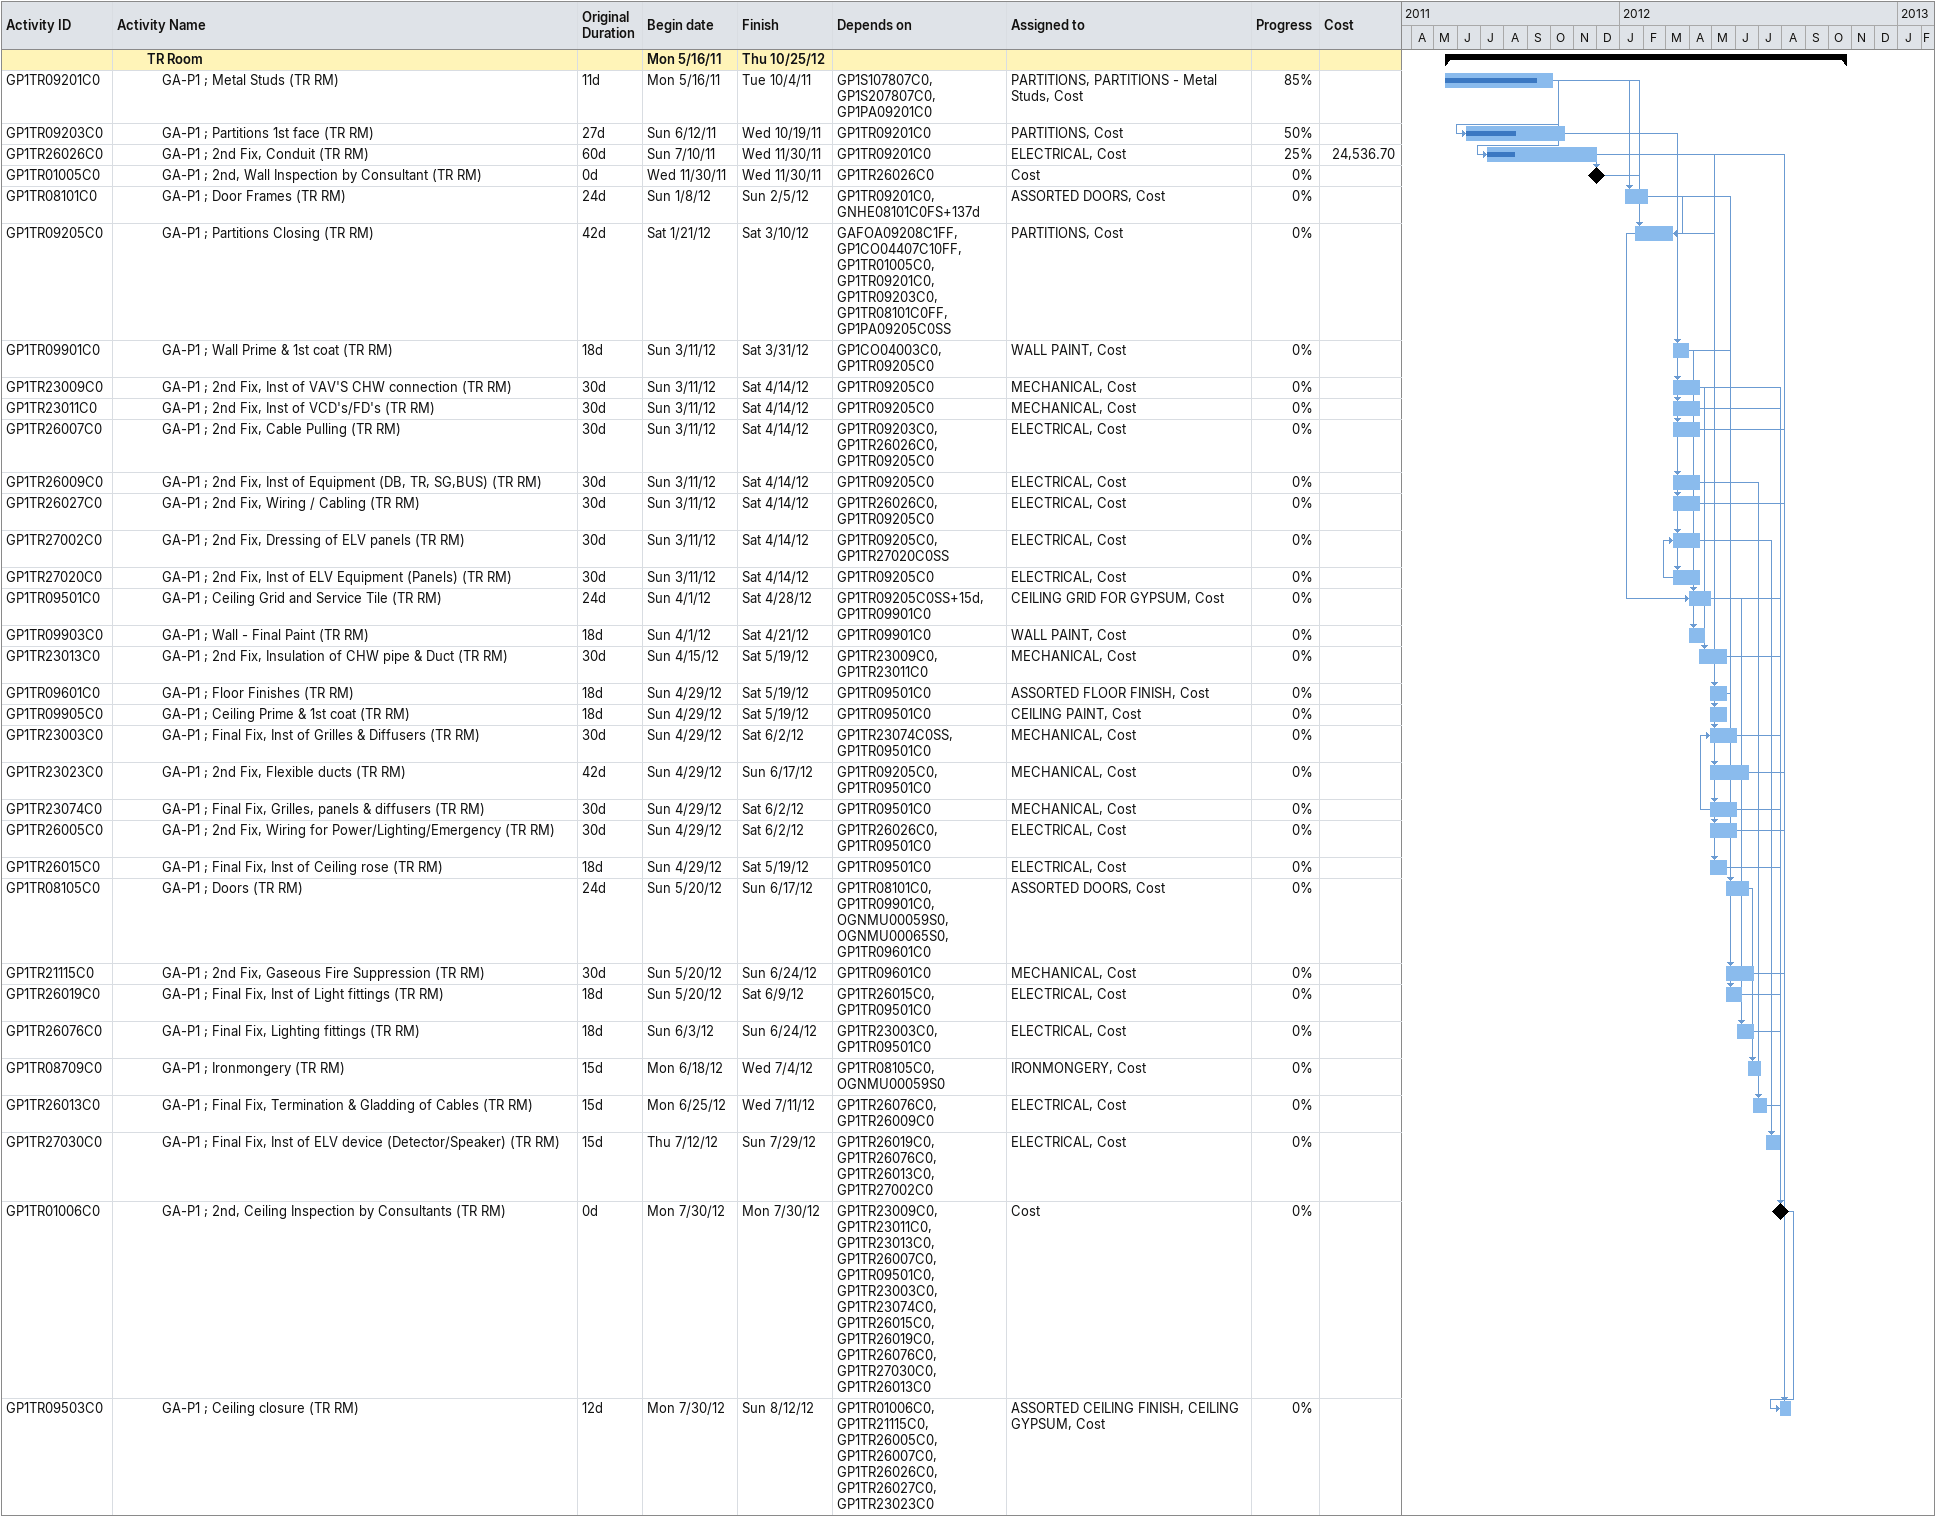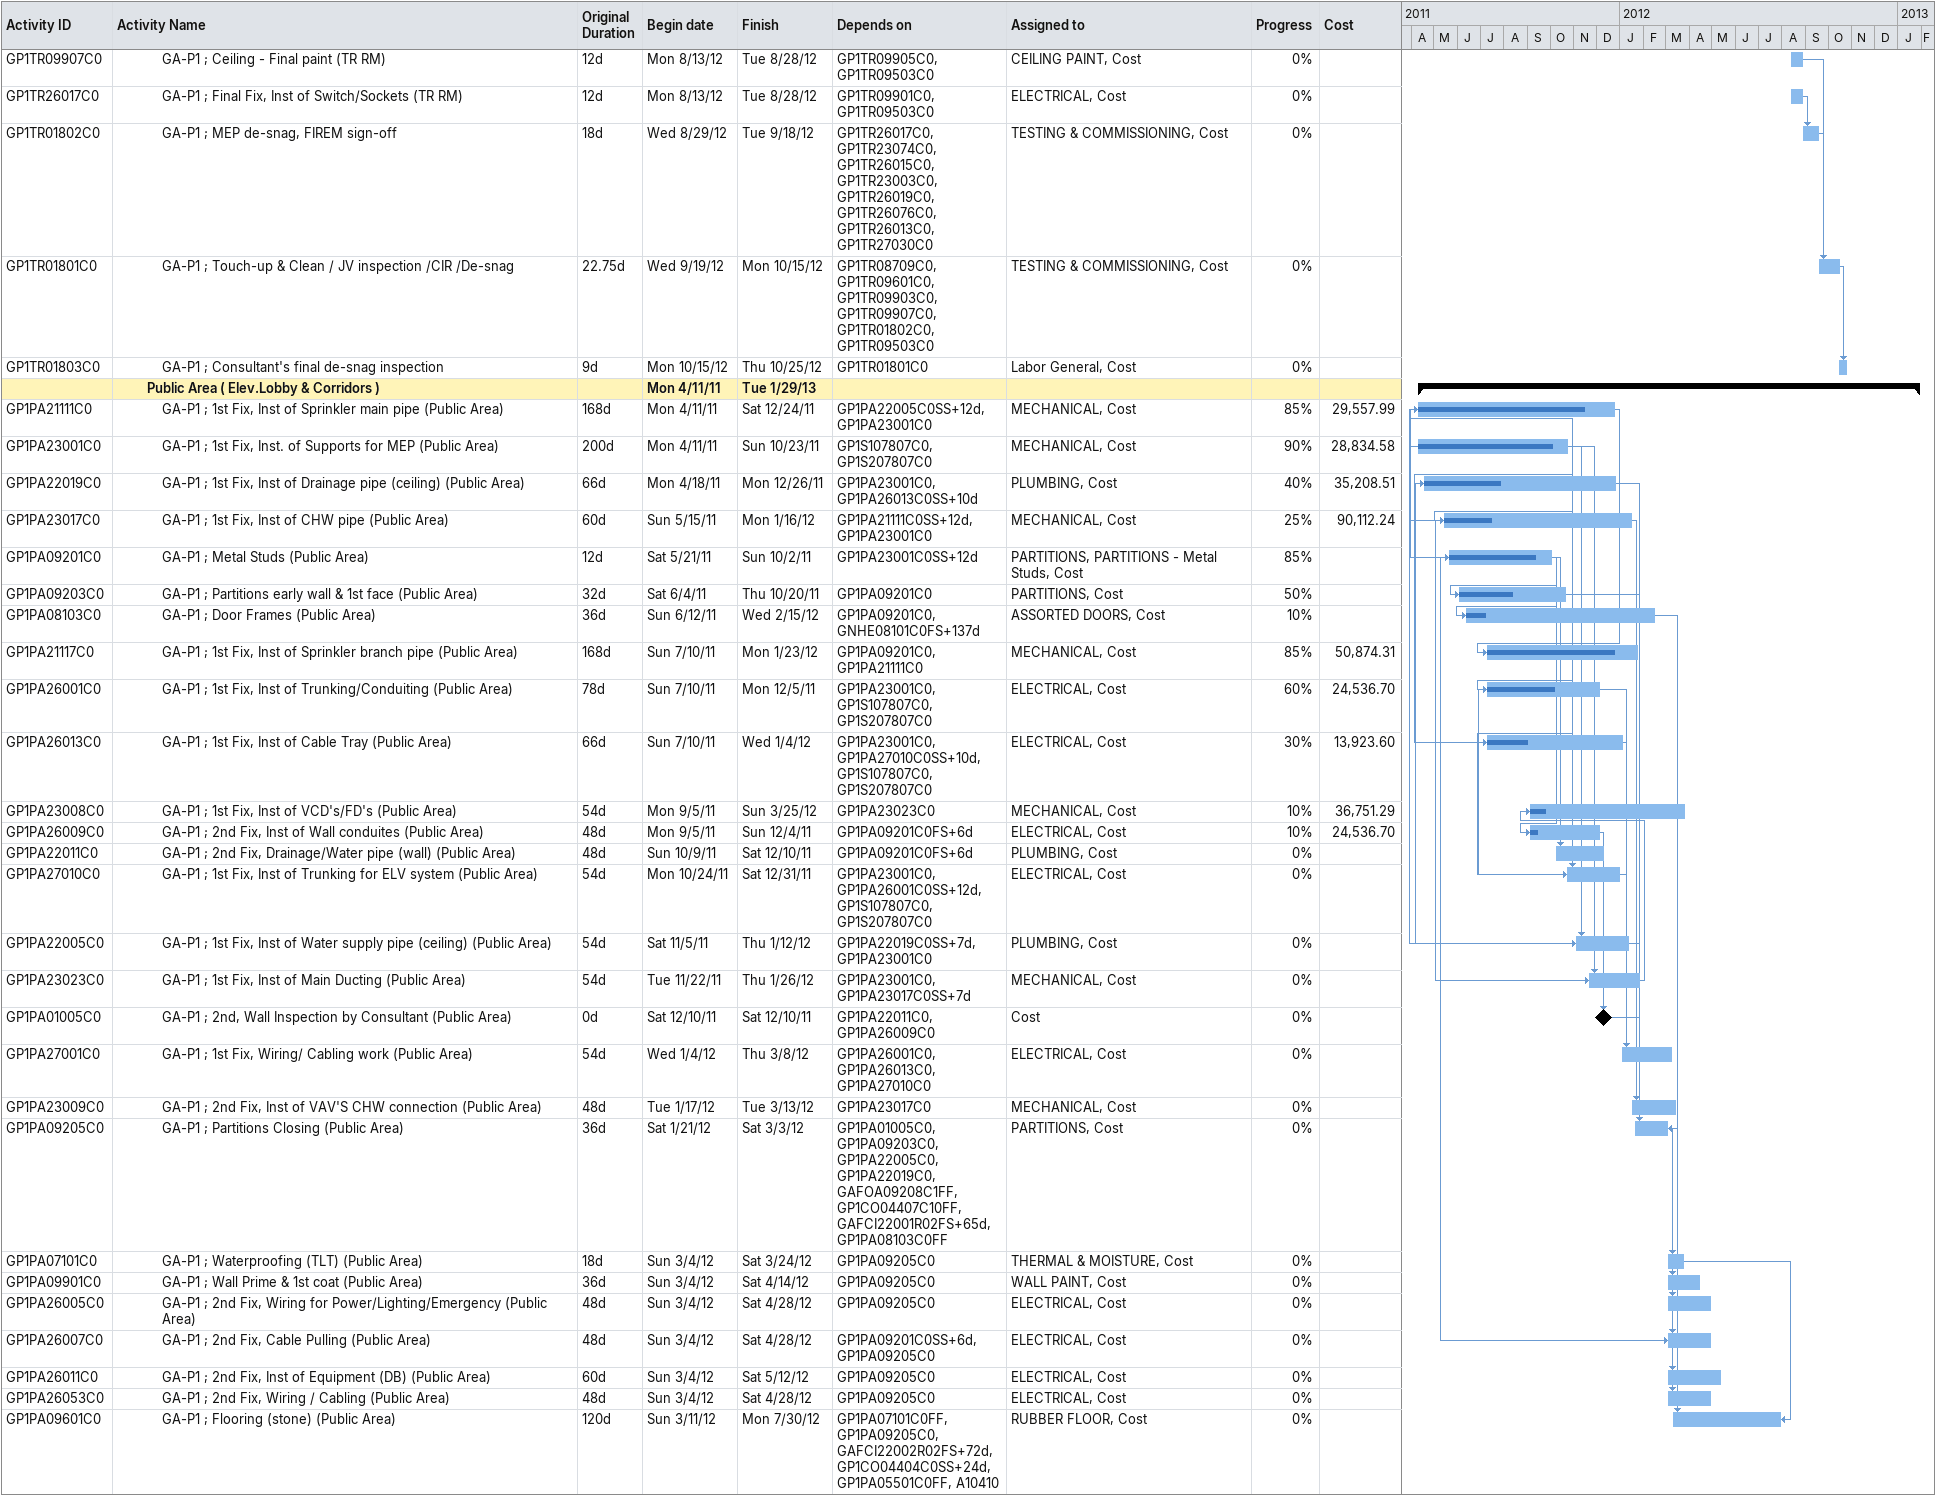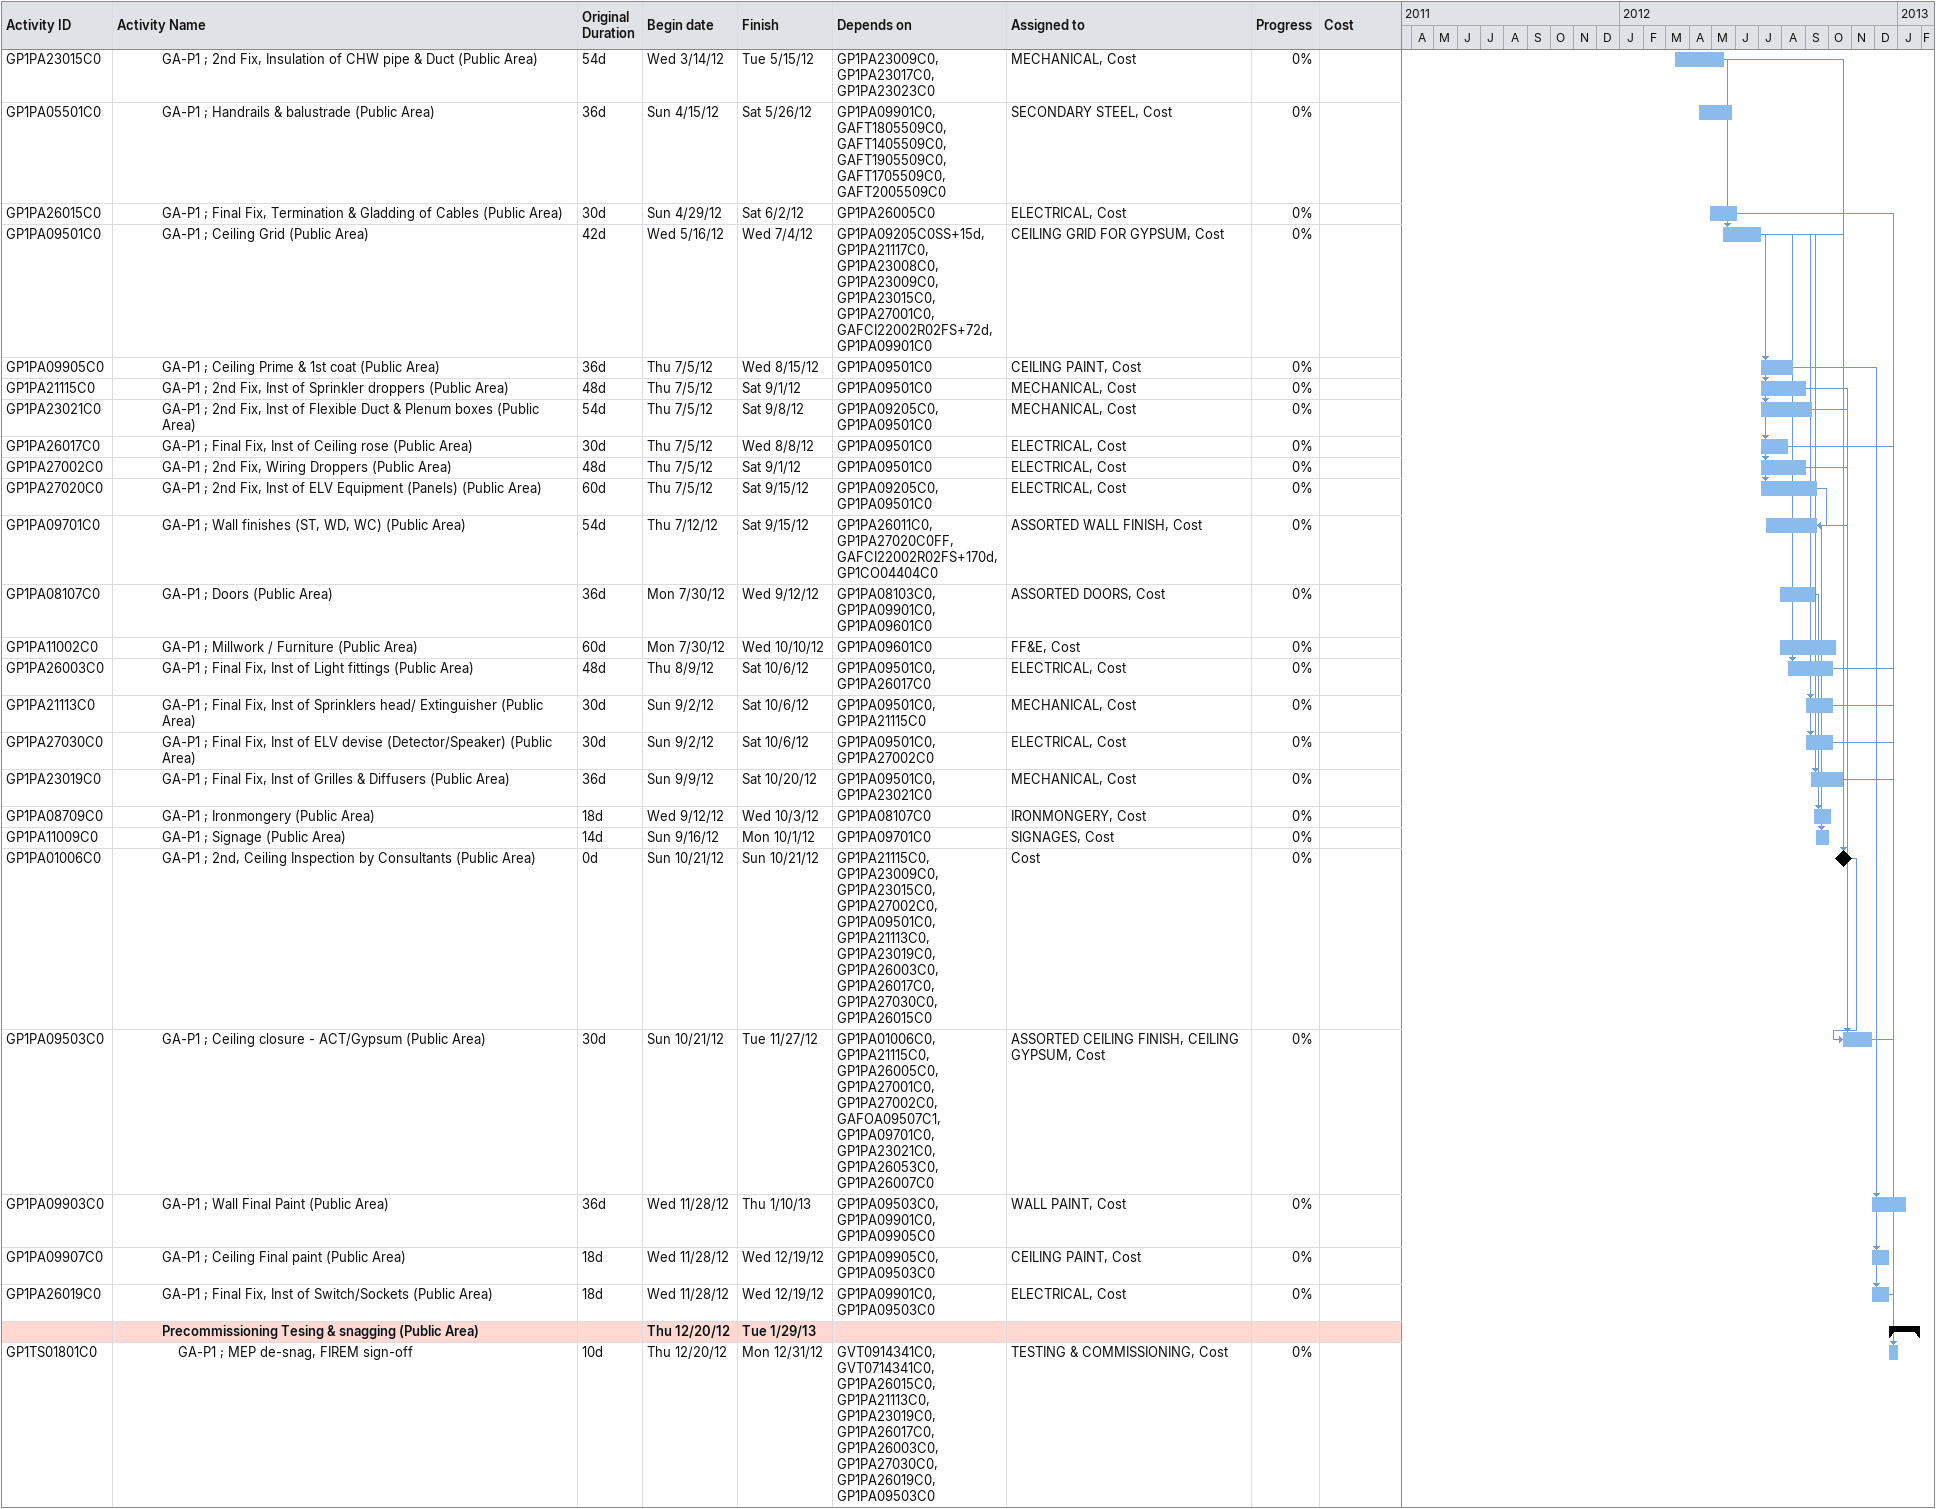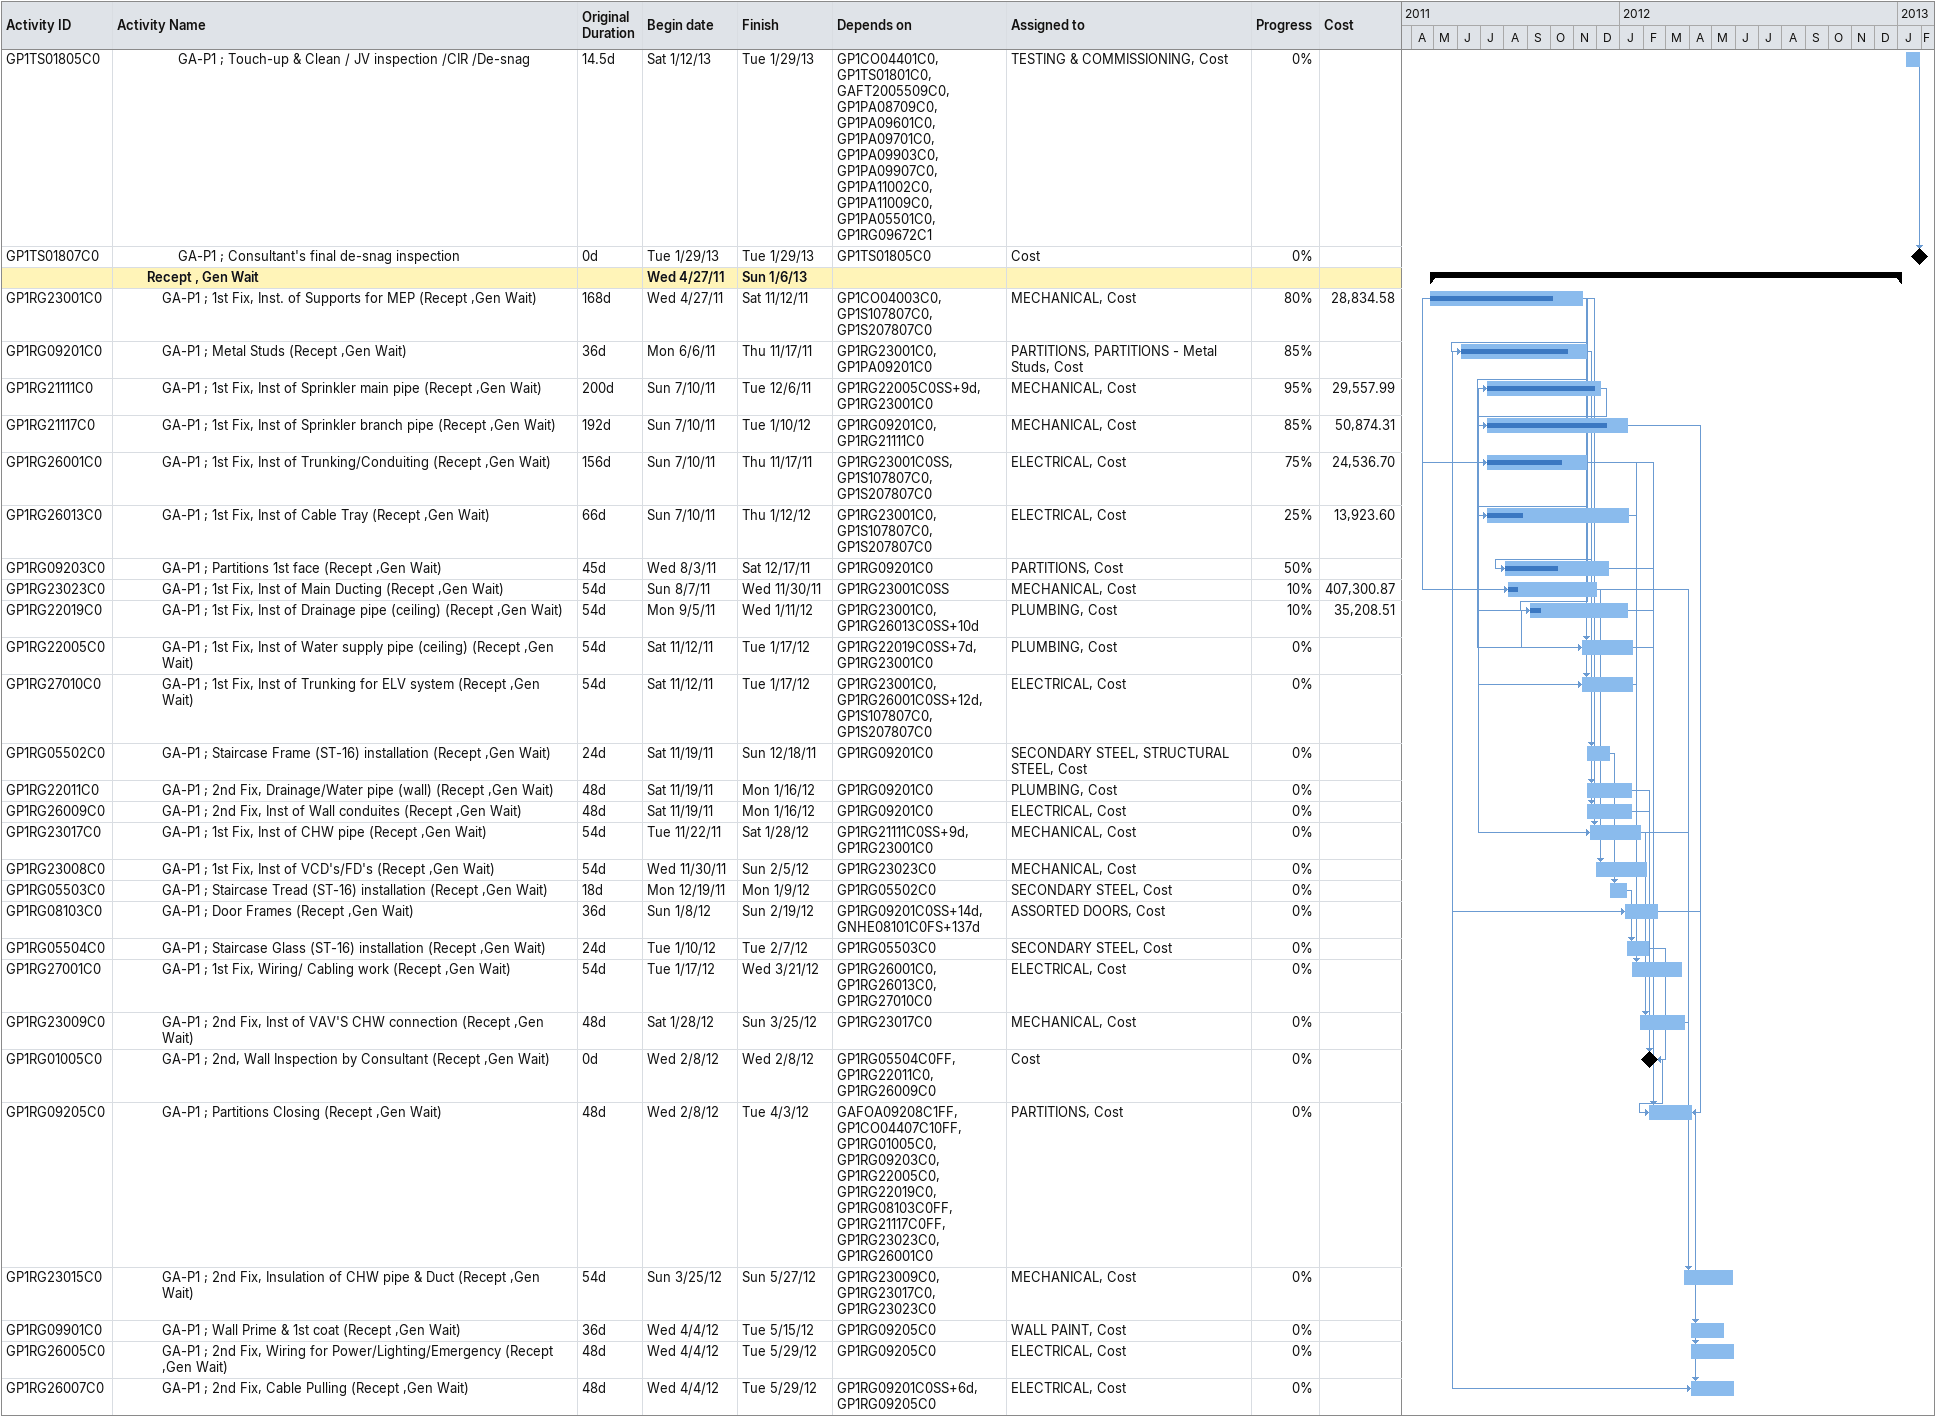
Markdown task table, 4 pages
| ID | Level | Task | Original duration | Start | Finish | Predecessors | Resources | % complete | Cost |
|---|---|---|---|---|---|---|---|---|---|
|  | 3 | **TR Room** |  | 2011-05-16 | 2012-10-25 |  |  |  |  |
| GP1TR09201C0 | 4 | GA-P1 ; Metal Studs (TR RM) | 11d | 2011-05-16 | 2011-10-04 | GP1S107807C0, GP1S207807C0, GP1PA09201C0 | PARTITIONS, PARTITIONS - Metal Studs, Cost | 85 |  |
| GP1TR09203C0 | 4 | GA-P1 ; Partitions 1st face (TR RM) | 27d | 2011-06-12 | 2011-10-19 | GP1TR09201C0 | PARTITIONS, Cost | 50 |  |
| GP1TR26026C0 | 4 | GA-P1 ; 2nd Fix, Conduit (TR RM) | 60d | 2011-07-10 | 2011-11-30 | GP1TR09201C0 | ELECTRICAL, Cost | 25 | 24536.70 |
| GP1TR01005C0 | 4 | GA-P1 ; 2nd, Wall Inspection by Consultant (TR RM) | 0d | 2011-11-30 | 2011-11-30 | GP1TR26026C0 | Cost | 0 |  |
| GP1TR08101C0 | 4 | GA-P1 ; Door Frames (TR RM) | 24d | 2012-01-08 | 2012-02-05 | GP1TR09201C0, GNHE08101C0FS+137d | ASSORTED DOORS, Cost | 0 |  |
| GP1TR09205C0 | 4 | GA-P1 ; Partitions Closing (TR RM) | 42d | 2012-01-21 | 2012-03-10 | GAFOA09208C1FF, GP1CO04407C10FF, GP1TR01005C0, GP1TR09201C0, GP1TR09203C0, GP1TR08101C0FF, GP1PA09205C0SS | PARTITIONS, Cost | 0 |  |
| GP1TR09901C0 | 4 | GA-P1 ; Wall Prime & 1st coat (TR RM) | 18d | 2012-03-11 | 2012-03-31 | GP1CO04003C0, GP1TR09205C0 | WALL PAINT, Cost | 0 |  |
| GP1TR23009C0 | 4 | GA-P1 ; 2nd Fix, Inst of VAV'S CHW connection (TR RM) | 30d | 2012-03-11 | 2012-04-14 | GP1TR09205C0 | MECHANICAL, Cost | 0 |  |
| GP1TR23011C0 | 4 | GA-P1 ; 2nd Fix, Inst of VCD's/FD's (TR RM) | 30d | 2012-03-11 | 2012-04-14 | GP1TR09205C0 | MECHANICAL, Cost | 0 |  |
| GP1TR26007C0 | 4 | GA-P1 ; 2nd Fix, Cable Pulling (TR RM) | 30d | 2012-03-11 | 2012-04-14 | GP1TR09203C0, GP1TR26026C0, GP1TR09205C0 | ELECTRICAL, Cost | 0 |  |
| GP1TR26009C0 | 4 | GA-P1 ; 2nd Fix, Inst of Equipment (DB, TR, SG,BUS) (TR RM) | 30d | 2012-03-11 | 2012-04-14 | GP1TR09205C0 | ELECTRICAL, Cost | 0 |  |
| GP1TR26027C0 | 4 | GA-P1 ; 2nd Fix, Wiring / Cabling (TR RM) | 30d | 2012-03-11 | 2012-04-14 | GP1TR26026C0, GP1TR09205C0 | ELECTRICAL, Cost | 0 |  |
| GP1TR27002C0 | 4 | GA-P1 ; 2nd Fix, Dressing of ELV panels (TR RM) | 30d | 2012-03-11 | 2012-04-14 | GP1TR09205C0, GP1TR27020C0SS | ELECTRICAL, Cost | 0 |  |
| GP1TR27020C0 | 4 | GA-P1 ; 2nd Fix, Inst of ELV Equipment (Panels) (TR RM) | 30d | 2012-03-11 | 2012-04-14 | GP1TR09205C0 | ELECTRICAL, Cost | 0 |  |
| GP1TR09501C0 | 4 | GA-P1 ; Ceiling Grid and Service Tile (TR RM) | 24d | 2012-04-01 | 2012-04-28 | GP1TR09205C0SS+15d, GP1TR09901C0 | CEILING GRID FOR GYPSUM, Cost | 0 |  |
| GP1TR09903C0 | 4 | GA-P1 ; Wall - Final Paint (TR RM) | 18d | 2012-04-01 | 2012-04-21 | GP1TR09901C0 | WALL PAINT, Cost | 0 |  |
| GP1TR23013C0 | 4 | GA-P1 ; 2nd Fix, Insulation of CHW pipe & Duct (TR RM) | 30d | 2012-04-15 | 2012-05-19 | GP1TR23009C0, GP1TR23011C0 | MECHANICAL, Cost | 0 |  |
| GP1TR09601C0 | 4 | GA-P1 ; Floor Finishes (TR RM) | 18d | 2012-04-29 | 2012-05-19 | GP1TR09501C0 | ASSORTED FLOOR FINISH, Cost | 0 |  |
| GP1TR09905C0 | 4 | GA-P1 ; Ceiling Prime & 1st coat (TR RM) | 18d | 2012-04-29 | 2012-05-19 | GP1TR09501C0 | CEILING PAINT, Cost | 0 |  |
| GP1TR23003C0 | 4 | GA-P1 ; Final Fix, Inst of Grilles & Diffusers (TR RM) | 30d | 2012-04-29 | 2012-06-02 | GP1TR23074C0SS, GP1TR09501C0 | MECHANICAL, Cost | 0 |  |
| GP1TR23023C0 | 4 | GA-P1 ; 2nd Fix, Flexible ducts (TR RM) | 42d | 2012-04-29 | 2012-06-17 | GP1TR09205C0, GP1TR09501C0 | MECHANICAL, Cost | 0 |  |
| GP1TR23074C0 | 4 | GA-P1 ; Final Fix, Grilles, panels & diffusers (TR RM) | 30d | 2012-04-29 | 2012-06-02 | GP1TR09501C0 | MECHANICAL, Cost | 0 |  |
| GP1TR26005C0 | 4 | GA-P1 ; 2nd Fix, Wiring for Power/Lighting/Emergency (TR RM) | 30d | 2012-04-29 | 2012-06-02 | GP1TR26026C0, GP1TR09501C0 | ELECTRICAL, Cost | 0 |  |
| GP1TR26015C0 | 4 | GA-P1 ; Final Fix, Inst of Ceiling rose (TR RM) | 18d | 2012-04-29 | 2012-05-19 | GP1TR09501C0 | ELECTRICAL, Cost | 0 |  |
| GP1TR08105C0 | 4 | GA-P1 ; Doors (TR RM) | 24d | 2012-05-20 | 2012-06-17 | GP1TR08101C0, GP1TR09901C0, OGNMU00059S0, OGNMU00065S0, GP1TR09601C0 | ASSORTED DOORS, Cost | 0 |  |
| GP1TR21115C0 | 4 | GA-P1 ; 2nd Fix, Gaseous Fire Suppression (TR RM) | 30d | 2012-05-20 | 2012-06-24 | GP1TR09601C0 | MECHANICAL, Cost | 0 |  |
| GP1TR26019C0 | 4 | GA-P1 ; Final Fix, Inst of Light fittings (TR RM) | 18d | 2012-05-20 | 2012-06-09 | GP1TR26015C0, GP1TR09501C0 | ELECTRICAL, Cost | 0 |  |
| GP1TR26076C0 | 4 | GA-P1 ; Final Fix, Lighting fittings (TR RM) | 18d | 2012-06-03 | 2012-06-24 | GP1TR23003C0, GP1TR09501C0 | ELECTRICAL, Cost | 0 |  |
| GP1TR08709C0 | 4 | GA-P1 ; Ironmongery (TR RM) | 15d | 2012-06-18 | 2012-07-04 | GP1TR08105C0, OGNMU00059S0 | IRONMONGERY, Cost | 0 |  |
| GP1TR26013C0 | 4 | GA-P1 ; Final Fix, Termination & Gladding of Cables (TR RM) | 15d | 2012-06-25 | 2012-07-11 | GP1TR26076C0, GP1TR26009C0 | ELECTRICAL, Cost | 0 |  |
| GP1TR27030C0 | 4 | GA-P1 ; Final Fix, Inst of ELV device (Detector/Speaker) (TR RM) | 15d | 2012-07-12 | 2012-07-29 | GP1TR26019C0, GP1TR26076C0, GP1TR26013C0, GP1TR27002C0 | ELECTRICAL, Cost | 0 |  |
| GP1TR01006C0 | 4 | GA-P1 ; 2nd, Ceiling Inspection by Consultants (TR RM) | 0d | 2012-07-30 | 2012-07-30 | GP1TR23009C0, GP1TR23011C0, GP1TR23013C0, GP1TR26007C0, GP1TR09501C0, GP1TR23003C0, GP1TR23074C0, GP1TR26015C0, GP1TR26019C0, GP1TR26076C0, GP1TR27030C0, GP1TR26013C0 | Cost | 0 |  |
| GP1TR09503C0 | 4 | GA-P1 ; Ceiling closure (TR RM) | 12d | 2012-07-30 | 2012-08-12 | GP1TR01006C0, GP1TR21115C0, GP1TR26005C0, GP1TR26007C0, GP1TR26026C0, GP1TR26027C0, GP1TR23023C0 | ASSORTED CEILING FINISH, CEILING GYPSUM, Cost | 0 |  |
| GP1TR09907C0 | 4 | GA-P1 ; Ceiling - Final paint (TR RM) | 12d | 2012-08-13 | 2012-08-28 | GP1TR09905C0, GP1TR09503C0 | CEILING PAINT, Cost | 0 |  |
| GP1TR26017C0 | 4 | GA-P1 ; Final Fix, Inst of Switch/Sockets (TR RM) | 12d | 2012-08-13 | 2012-08-28 | GP1TR09901C0, GP1TR09503C0 | ELECTRICAL, Cost | 0 |  |
| GP1TR01802C0 | 4 | GA-P1 ; MEP de-snag, FIREM sign-off | 18d | 2012-08-29 | 2012-09-18 | GP1TR26017C0, GP1TR23074C0, GP1TR26015C0, GP1TR23003C0, GP1TR26019C0, GP1TR26076C0, GP1TR26013C0, GP1TR27030C0 | TESTING & COMMISSIONING, Cost | 0 |  |
| GP1TR01801C0 | 4 | GA-P1 ; Touch-up & Clean / JV inspection /CIR /De-snag | 22.75d | 2012-09-19 | 2012-10-15 | GP1TR08709C0, GP1TR09601C0, GP1TR09903C0, GP1TR09907C0, GP1TR01802C0, GP1TR09503C0 | TESTING & COMMISSIONING, Cost | 0 |  |
| GP1TR01803C0 | 4 | GA-P1 ; Consultant's final de-snag inspection | 9d | 2012-10-15 | 2012-10-25 | GP1TR01801C0 | Labor General, Cost | 0 |  |
|  | 3 | **Public Area ( Elev.Lobby & Corridors )** |  | 2011-04-11 | 2013-01-29 |  |  |  |  |
| GP1PA21111C0 | 4 | GA-P1 ; 1st Fix, Inst of Sprinkler main pipe (Public Area) | 168d | 2011-04-11 | 2011-12-24 | GP1PA22005C0SS+12d, GP1PA23001C0 | MECHANICAL, Cost | 85 | 29557.99 |
| GP1PA23001C0 | 4 | GA-P1 ; 1st Fix, Inst. of Supports for MEP (Public Area) | 200d | 2011-04-11 | 2011-10-23 | GP1S107807C0, GP1S207807C0 | MECHANICAL, Cost | 90 | 28834.58 |
| GP1PA22019C0 | 4 | GA-P1 ; 1st Fix, Inst of Drainage pipe (ceiling) (Public Area) | 66d | 2011-04-18 | 2011-12-26 | GP1PA23001C0, GP1PA26013C0SS+10d | PLUMBING, Cost | 40 | 35208.51 |
| GP1PA23017C0 | 4 | GA-P1 ; 1st Fix, Inst of CHW pipe (Public Area) | 60d | 2011-05-15 | 2012-01-16 | GP1PA21111C0SS+12d, GP1PA23001C0 | MECHANICAL, Cost | 25 | 90112.24 |
| GP1PA09201C0 | 4 | GA-P1 ; Metal Studs (Public Area) | 12d | 2011-05-21 | 2011-10-02 | GP1PA23001C0SS+12d | PARTITIONS, PARTITIONS - Metal Studs, Cost | 85 |  |
| GP1PA09203C0 | 4 | GA-P1 ; Partitions early wall & 1st face (Public Area) | 32d | 2011-06-04 | 2011-10-20 | GP1PA09201C0 | PARTITIONS, Cost | 50 |  |
| GP1PA08103C0 | 4 | GA-P1 ; Door Frames (Public Area) | 36d | 2011-06-12 | 2012-02-15 | GP1PA09201C0, GNHE08101C0FS+137d | ASSORTED DOORS, Cost | 10 |  |
| GP1PA21117C0 | 4 | GA-P1 ; 1st Fix, Inst of Sprinkler branch pipe (Public Area) | 168d | 2011-07-10 | 2012-01-23 | GP1PA09201C0, GP1PA21111C0 | MECHANICAL, Cost | 85 | 50874.31 |
| GP1PA26001C0 | 4 | GA-P1 ; 1st Fix, Inst of Trunking/Conduiting (Public Area) | 78d | 2011-07-10 | 2011-12-05 | GP1PA23001C0, GP1S107807C0, GP1S207807C0 | ELECTRICAL, Cost | 60 | 24536.70 |
| GP1PA26013C0 | 4 | GA-P1 ; 1st Fix, Inst of Cable Tray (Public Area) | 66d | 2011-07-10 | 2012-01-04 | GP1PA23001C0, GP1PA27010C0SS+10d, GP1S107807C0, GP1S207807C0 | ELECTRICAL, Cost | 30 | 13923.60 |
| GP1PA23008C0 | 4 | GA-P1 ; 1st Fix, Inst of VCD's/FD's (Public Area) | 54d | 2011-09-05 | 2012-03-25 | GP1PA23023C0 | MECHANICAL, Cost | 10 | 36751.29 |
| GP1PA26009C0 | 4 | GA-P1 ; 2nd Fix, Inst of Wall conduites (Public Area) | 48d | 2011-09-05 | 2011-12-04 | GP1PA09201C0FS+6d | ELECTRICAL, Cost | 10 | 24536.70 |
| GP1PA22011C0 | 4 | GA-P1 ; 2nd Fix, Drainage/Water pipe (wall) (Public Area) | 48d | 2011-10-09 | 2011-12-10 | GP1PA09201C0FS+6d | PLUMBING, Cost | 0 |  |
| GP1PA27010C0 | 4 | GA-P1 ; 1st Fix, Inst of Trunking for ELV system (Public Area) | 54d | 2011-10-24 | 2011-12-31 | GP1PA23001C0, GP1PA26001C0SS+12d, GP1S107807C0, GP1S207807C0 | ELECTRICAL, Cost | 0 |  |
| GP1PA22005C0 | 4 | GA-P1 ; 1st Fix, Inst of Water supply pipe (ceiling) (Public Area) | 54d | 2011-11-05 | 2012-01-12 | GP1PA22019C0SS+7d, GP1PA23001C0 | PLUMBING, Cost | 0 |  |
| GP1PA23023C0 | 4 | GA-P1 ; 1st Fix, Inst of Main Ducting (Public Area) | 54d | 2011-11-22 | 2012-01-26 | GP1PA23001C0, GP1PA23017C0SS+7d | MECHANICAL, Cost | 0 |  |
| GP1PA01005C0 | 4 | GA-P1 ; 2nd, Wall Inspection by Consultant (Public Area) | 0d | 2011-12-10 | 2011-12-10 | GP1PA22011C0, GP1PA26009C0 | Cost | 0 |  |
| GP1PA27001C0 | 4 | GA-P1 ; 1st Fix, Wiring/ Cabling work (Public Area) | 54d | 2012-01-04 | 2012-03-08 | GP1PA26001C0, GP1PA26013C0, GP1PA27010C0 | ELECTRICAL, Cost | 0 |  |
| GP1PA23009C0 | 4 | GA-P1 ; 2nd Fix, Inst of VAV'S CHW connection (Public Area) | 48d | 2012-01-17 | 2012-03-13 | GP1PA23017C0 | MECHANICAL, Cost | 0 |  |
| GP1PA09205C0 | 4 | GA-P1 ; Partitions Closing (Public Area) | 36d | 2012-01-21 | 2012-03-03 | GP1PA01005C0, GP1PA09203C0, GP1PA22005C0, GP1PA22019C0, GAFOA09208C1FF, GP1CO04407C10FF, GAFCI22001R02FS+65d, GP1PA08103C0FF | PARTITIONS, Cost | 0 |  |
| GP1PA07101C0 | 4 | GA-P1 ; Waterproofing (TLT) (Public Area) | 18d | 2012-03-04 | 2012-03-24 | GP1PA09205C0 | THERMAL & MOISTURE, Cost | 0 |  |
| GP1PA09901C0 | 4 | GA-P1 ; Wall Prime & 1st coat (Public Area) | 36d | 2012-03-04 | 2012-04-14 | GP1PA09205C0 | WALL PAINT, Cost | 0 |  |
| GP1PA26005C0 | 4 | GA-P1 ; 2nd Fix, Wiring for Power/Lighting/Emergency (Public Area) | 48d | 2012-03-04 | 2012-04-28 | GP1PA09205C0 | ELECTRICAL, Cost | 0 |  |
| GP1PA26007C0 | 4 | GA-P1 ; 2nd Fix, Cable Pulling (Public Area) | 48d | 2012-03-04 | 2012-04-28 | GP1PA09201C0SS+6d, GP1PA09205C0 | ELECTRICAL, Cost | 0 |  |
| GP1PA26011C0 | 4 | GA-P1 ; 2nd Fix, Inst of Equipment (DB) (Public Area) | 60d | 2012-03-04 | 2012-05-12 | GP1PA09205C0 | ELECTRICAL, Cost | 0 |  |
| GP1PA26053C0 | 4 | GA-P1 ; 2nd Fix, Wiring / Cabling (Public Area) | 48d | 2012-03-04 | 2012-04-28 | GP1PA09205C0 | ELECTRICAL, Cost | 0 |  |
| GP1PA09601C0 | 4 | GA-P1 ; Flooring (stone) (Public Area) | 120d | 2012-03-11 | 2012-07-30 | GP1PA07101C0FF, GP1PA09205C0, GAFCI22002R02FS+72d, GP1CO04404C0SS+24d, GP1PA05501C0FF, A10410 | RUBBER FLOOR, Cost | 0 |  |
| GP1PA23015C0 | 4 | GA-P1 ; 2nd Fix, Insulation of CHW pipe & Duct (Public Area) | 54d | 2012-03-14 | 2012-05-15 | GP1PA23009C0, GP1PA23017C0, GP1PA23023C0 | MECHANICAL, Cost | 0 |  |
| GP1PA05501C0 | 4 | GA-P1 ; Handrails & balustrade (Public Area) | 36d | 2012-04-15 | 2012-05-26 | GP1PA09901C0, GAFT1805509C0, GAFT1405509C0, GAFT1905509C0, GAFT1705509C0, GAFT2005509C0 | SECONDARY STEEL, Cost | 0 |  |
| GP1PA26015C0 | 4 | GA-P1 ; Final Fix, Termination & Gladding of Cables (Public Area) | 30d | 2012-04-29 | 2012-06-02 | GP1PA26005C0 | ELECTRICAL, Cost | 0 |  |
| GP1PA09501C0 | 4 | GA-P1 ; Ceiling Grid (Public Area) | 42d | 2012-05-16 | 2012-07-04 | GP1PA09205C0SS+15d, GP1PA21117C0, GP1PA23008C0, GP1PA23009C0, GP1PA23015C0, GP1PA27001C0, GAFCI22002R02FS+72d, GP1PA09901C0 | CEILING GRID FOR GYPSUM, Cost | 0 |  |
| GP1PA09905C0 | 4 | GA-P1 ; Ceiling Prime & 1st coat (Public Area) | 36d | 2012-07-05 | 2012-08-15 | GP1PA09501C0 | CEILING PAINT, Cost | 0 |  |
| GP1PA21115C0 | 4 | GA-P1 ; 2nd Fix, Inst of Sprinkler droppers (Public Area) | 48d | 2012-07-05 | 2012-09-01 | GP1PA09501C0 | MECHANICAL, Cost | 0 |  |
| GP1PA23021C0 | 4 | GA-P1 ; 2nd Fix, Inst of Flexible Duct & Plenum boxes (Public Area) | 54d | 2012-07-05 | 2012-09-08 | GP1PA09205C0, GP1PA09501C0 | MECHANICAL, Cost | 0 |  |
| GP1PA26017C0 | 4 | GA-P1 ; Final Fix, Inst of Ceiling rose (Public Area) | 30d | 2012-07-05 | 2012-08-08 | GP1PA09501C0 | ELECTRICAL, Cost | 0 |  |
| GP1PA27002C0 | 4 | GA-P1 ; 2nd Fix, Wiring Droppers (Public Area) | 48d | 2012-07-05 | 2012-09-01 | GP1PA09501C0 | ELECTRICAL, Cost | 0 |  |
| GP1PA27020C0 | 4 | GA-P1 ; 2nd Fix, Inst of ELV Equipment (Panels) (Public Area) | 60d | 2012-07-05 | 2012-09-15 | GP1PA09205C0, GP1PA09501C0 | ELECTRICAL, Cost | 0 |  |
| GP1PA09701C0 | 4 | GA-P1 ; Wall finishes (ST, WD, WC) (Public Area) | 54d | 2012-07-12 | 2012-09-15 | GP1PA26011C0, GP1PA27020C0FF, GAFCI22002R02FS+170d, GP1CO04404C0 | ASSORTED WALL FINISH, Cost | 0 |  |
| GP1PA08107C0 | 4 | GA-P1 ; Doors (Public Area) | 36d | 2012-07-30 | 2012-09-12 | GP1PA08103C0, GP1PA09901C0, GP1PA09601C0 | ASSORTED DOORS, Cost | 0 |  |
| GP1PA11002C0 | 4 | GA-P1 ; Millwork / Furniture (Public Area) | 60d | 2012-07-30 | 2012-10-10 | GP1PA09601C0 | FF&E, Cost | 0 |  |
| GP1PA26003C0 | 4 | GA-P1 ; Final Fix, Inst of Light fittings (Public Area) | 48d | 2012-08-09 | 2012-10-06 | GP1PA09501C0, GP1PA26017C0 | ELECTRICAL, Cost | 0 |  |
| GP1PA21113C0 | 4 | GA-P1 ; Final Fix, Inst of Sprinklers head/ Extinguisher (Public Area) | 30d | 2012-09-02 | 2012-10-06 | GP1PA09501C0, GP1PA21115C0 | MECHANICAL, Cost | 0 |  |
| GP1PA27030C0 | 4 | GA-P1 ; Final Fix, Inst of ELV devise (Detector/Speaker) (Public Area) | 30d | 2012-09-02 | 2012-10-06 | GP1PA09501C0, GP1PA27002C0 | ELECTRICAL, Cost | 0 |  |
| GP1PA23019C0 | 4 | GA-P1 ; Final Fix, Inst of Grilles & Diffusers (Public Area) | 36d | 2012-09-09 | 2012-10-20 | GP1PA09501C0, GP1PA23021C0 | MECHANICAL, Cost | 0 |  |
| GP1PA08709C0 | 4 | GA-P1 ; Ironmongery (Public Area) | 18d | 2012-09-12 | 2012-10-03 | GP1PA08107C0 | IRONMONGERY, Cost | 0 |  |
| GP1PA11009C0 | 4 | GA-P1 ; Signage (Public Area) | 14d | 2012-09-16 | 2012-10-01 | GP1PA09701C0 | SIGNAGES, Cost | 0 |  |
| GP1PA01006C0 | 4 | GA-P1 ; 2nd, Ceiling Inspection by Consultants (Public Area) | 0d | 2012-10-21 | 2012-10-21 | GP1PA21115C0, GP1PA23009C0, GP1PA23015C0, GP1PA27002C0, GP1PA09501C0, GP1PA21113C0, GP1PA23019C0, GP1PA26003C0, GP1PA26017C0, GP1PA27030C0, GP1PA26015C0 | Cost | 0 |  |
| GP1PA09503C0 | 4 | GA-P1 ; Ceiling closure - ACT/Gypsum (Public Area) | 30d | 2012-10-21 | 2012-11-27 | GP1PA01006C0, GP1PA21115C0, GP1PA26005C0, GP1PA27001C0, GP1PA27002C0, GAFOA09507C1, GP1PA09701C0, GP1PA23021C0, GP1PA26053C0, GP1PA26007C0 | ASSORTED CEILING FINISH, CEILING GYPSUM, Cost | 0 |  |
| GP1PA09903C0 | 4 | GA-P1 ; Wall Final Paint (Public Area) | 36d | 2012-11-28 | 2013-01-10 | GP1PA09503C0, GP1PA09901C0, GP1PA09905C0 | WALL PAINT, Cost | 0 |  |
| GP1PA09907C0 | 4 | GA-P1 ; Ceiling Final paint (Public Area) | 18d | 2012-11-28 | 2012-12-19 | GP1PA09905C0, GP1PA09503C0 | CEILING PAINT, Cost | 0 |  |
| GP1PA26019C0 | 4 | GA-P1 ; Final Fix, Inst of Switch/Sockets (Public Area) | 18d | 2012-11-28 | 2012-12-19 | GP1PA09901C0, GP1PA09503C0 | ELECTRICAL, Cost | 0 |  |
|  | 4 | **Precommissioning Tesing & snagging (Public Area)** |  | 2012-12-20 | 2013-01-29 |  |  |  |  |
| GP1TS01801C0 | 5 | GA-P1 ; MEP de-snag, FIREM sign-off | 10d | 2012-12-20 | 2012-12-31 | GVT0914341C0, GVT0714341C0, GP1PA26015C0, GP1PA21113C0, GP1PA23019C0, GP1PA26017C0, GP1PA26003C0, GP1PA27030C0, GP1PA26019C0, GP1PA09503C0 | TESTING & COMMISSIONING, Cost | 0 |  |
| GP1TS01805C0 | 5 | GA-P1 ; Touch-up & Clean / JV inspection /CIR /De-snag | 14.5d | 2013-01-12 | 2013-01-29 | GP1CO04401C0, GP1TS01801C0, GAFT2005509C0, GP1PA08709C0, GP1PA09601C0, GP1PA09701C0, GP1PA09903C0, GP1PA09907C0, GP1PA11002C0, GP1PA11009C0, GP1PA05501C0, GP1RG09672C1 | TESTING & COMMISSIONING, Cost | 0 |  |
| GP1TS01807C0 | 5 | GA-P1 ; Consultant's final de-snag inspection | 0d | 2013-01-29 | 2013-01-29 | GP1TS01805C0 | Cost | 0 |  |
|  | 3 | **Recept , Gen Wait** |  | 2011-04-27 | 2013-01-06 |  |  |  |  |
| GP1RG23001C0 | 4 | GA-P1 ; 1st Fix, Inst. of Supports for MEP (Recept ,Gen Wait) | 168d | 2011-04-27 | 2011-11-12 | GP1CO04003C0, GP1S107807C0, GP1S207807C0 | MECHANICAL, Cost | 80 | 28834.58 |
| GP1RG09201C0 | 4 | GA-P1 ; Metal Studs (Recept ,Gen Wait) | 36d | 2011-06-06 | 2011-11-17 | GP1RG23001C0, GP1PA09201C0 | PARTITIONS, PARTITIONS - Metal Studs, Cost | 85 |  |
| GP1RG21111C0 | 4 | GA-P1 ; 1st Fix, Inst of Sprinkler main pipe (Recept ,Gen Wait) | 200d | 2011-07-10 | 2011-12-06 | GP1RG22005C0SS+9d, GP1RG23001C0 | MECHANICAL, Cost | 95 | 29557.99 |
| GP1RG21117C0 | 4 | GA-P1 ; 1st Fix, Inst of Sprinkler branch pipe (Recept ,Gen Wait) | 192d | 2011-07-10 | 2012-01-10 | GP1RG09201C0, GP1RG21111C0 | MECHANICAL, Cost | 85 | 50874.31 |
| GP1RG26001C0 | 4 | GA-P1 ; 1st Fix, Inst of Trunking/Conduiting (Recept ,Gen Wait) | 156d | 2011-07-10 | 2011-11-17 | GP1RG23001C0SS, GP1S107807C0, GP1S207807C0 | ELECTRICAL, Cost | 75 | 24536.70 |
| GP1RG26013C0 | 4 | GA-P1 ; 1st Fix, Inst of Cable Tray (Recept ,Gen Wait) | 66d | 2011-07-10 | 2012-01-12 | GP1RG23001C0, GP1S107807C0, GP1S207807C0 | ELECTRICAL, Cost | 25 | 13923.60 |
| GP1RG09203C0 | 4 | GA-P1 ; Partitions 1st face (Recept ,Gen Wait) | 45d | 2011-08-03 | 2011-12-17 | GP1RG09201C0 | PARTITIONS, Cost | 50 |  |
| GP1RG23023C0 | 4 | GA-P1 ; 1st Fix, Inst of Main Ducting (Recept ,Gen Wait) | 54d | 2011-08-07 | 2011-11-30 | GP1RG23001C0SS | MECHANICAL, Cost | 10 | 407300.87 |
| GP1RG22019C0 | 4 | GA-P1 ; 1st Fix, Inst of Drainage pipe (ceiling) (Recept ,Gen Wait) | 54d | 2011-09-05 | 2012-01-11 | GP1RG23001C0, GP1RG26013C0SS+10d | PLUMBING, Cost | 10 | 35208.51 |
| GP1RG22005C0 | 4 | GA-P1 ; 1st Fix, Inst of Water supply pipe (ceiling) (Recept ,Gen Wait) | 54d | 2011-11-12 | 2012-01-17 | GP1RG22019C0SS+7d, GP1RG23001C0 | PLUMBING, Cost | 0 |  |
| GP1RG27010C0 | 4 | GA-P1 ; 1st Fix, Inst of Trunking for ELV system (Recept ,Gen Wait) | 54d | 2011-11-12 | 2012-01-17 | GP1RG23001C0, GP1RG26001C0SS+12d, GP1S107807C0, GP1S207807C0 | ELECTRICAL, Cost | 0 |  |
| GP1RG05502C0 | 4 | GA-P1 ; Staircase Frame (ST-16) installation (Recept ,Gen Wait) | 24d | 2011-11-19 | 2011-12-18 | GP1RG09201C0 | SECONDARY STEEL, STRUCTURAL STEEL, Cost | 0 |  |
| GP1RG22011C0 | 4 | GA-P1 ; 2nd Fix, Drainage/Water pipe (wall) (Recept ,Gen Wait) | 48d | 2011-11-19 | 2012-01-16 | GP1RG09201C0 | PLUMBING, Cost | 0 |  |
| GP1RG26009C0 | 4 | GA-P1 ; 2nd Fix, Inst of Wall conduites (Recept ,Gen Wait) | 48d | 2011-11-19 | 2012-01-16 | GP1RG09201C0 | ELECTRICAL, Cost | 0 |  |
| GP1RG23017C0 | 4 | GA-P1 ; 1st Fix, Inst of CHW pipe (Recept ,Gen Wait) | 54d | 2011-11-22 | 2012-01-28 | GP1RG21111C0SS+9d, GP1RG23001C0 | MECHANICAL, Cost | 0 |  |
| GP1RG23008C0 | 4 | GA-P1 ; 1st Fix, Inst of VCD's/FD's (Recept ,Gen Wait) | 54d | 2011-11-30 | 2012-02-05 | GP1RG23023C0 | MECHANICAL, Cost | 0 |  |
| GP1RG05503C0 | 4 | GA-P1 ; Staircase Tread (ST-16) installation (Recept ,Gen Wait) | 18d | 2011-12-19 | 2012-01-09 | GP1RG05502C0 | SECONDARY STEEL, Cost | 0 |  |
| GP1RG08103C0 | 4 | GA-P1 ; Door Frames (Recept ,Gen Wait) | 36d | 2012-01-08 | 2012-02-19 | GP1RG09201C0SS+14d, GNHE08101C0FS+137d | ASSORTED DOORS, Cost | 0 |  |
| GP1RG05504C0 | 4 | GA-P1 ; Staircase Glass (ST-16) installation (Recept ,Gen Wait) | 24d | 2012-01-10 | 2012-02-07 | GP1RG05503C0 | SECONDARY STEEL, Cost | 0 |  |
| GP1RG27001C0 | 4 | GA-P1 ; 1st Fix, Wiring/ Cabling work (Recept ,Gen Wait) | 54d | 2012-01-17 | 2012-03-21 | GP1RG26001C0, GP1RG26013C0, GP1RG27010C0 | ELECTRICAL, Cost | 0 |  |
| GP1RG23009C0 | 4 | GA-P1 ; 2nd Fix, Inst of VAV'S CHW connection (Recept ,Gen Wait) | 48d | 2012-01-28 | 2012-03-25 | GP1RG23017C0 | MECHANICAL, Cost | 0 |  |
| GP1RG01005C0 | 4 | GA-P1 ; 2nd, Wall Inspection by Consultant (Recept ,Gen Wait) | 0d | 2012-02-08 | 2012-02-08 | GP1RG05504C0FF, GP1RG22011C0, GP1RG26009C0 | Cost | 0 |  |
| GP1RG09205C0 | 4 | GA-P1 ; Partitions Closing (Recept ,Gen Wait) | 48d | 2012-02-08 | 2012-04-03 | GAFOA09208C1FF, GP1CO04407C10FF, GP1RG01005C0, GP1RG09203C0, GP1RG22005C0, GP1RG22019C0, GP1RG08103C0FF, GP1RG21117C0FF, GP1RG23023C0, GP1RG26001C0 | PARTITIONS, Cost | 0 |  |
| GP1RG23015C0 | 4 | GA-P1 ; 2nd Fix, Insulation of CHW pipe & Duct (Recept ,Gen Wait) | 54d | 2012-03-25 | 2012-05-27 | GP1RG23009C0, GP1RG23017C0, GP1RG23023C0 | MECHANICAL, Cost | 0 |  |
| GP1RG09901C0 | 4 | GA-P1 ; Wall Prime & 1st coat (Recept ,Gen Wait) | 36d | 2012-04-04 | 2012-05-15 | GP1RG09205C0 | WALL PAINT, Cost | 0 |  |
| GP1RG26005C0 | 4 | GA-P1 ; 2nd Fix, Wiring for Power/Lighting/Emergency (Recept ,Gen Wait) | 48d | 2012-04-04 | 2012-05-29 | GP1RG09205C0 | ELECTRICAL, Cost | 0 |  |
| GP1RG26007C0 | 4 | GA-P1 ; 2nd Fix, Cable Pulling (Recept ,Gen Wait) | 48d | 2012-04-04 | 2012-05-29 | GP1RG09201C0SS+6d, GP1RG09205C0 | ELECTRICAL, Cost | 0 |  |
